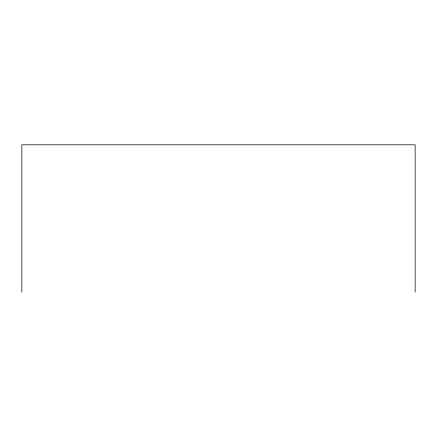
<?xml version="1.0" encoding="UTF-8"?>
<svg xmlns="http://www.w3.org/2000/svg" width="437" height="437" viewBox="0 0 437 437"><rect width="100%" height="100%" fill="white"/><g stroke="black" fill="none" stroke-linecap="round" stroke-linejoin="round"><path stroke-width="0.66" d="M415.15 292.195L415.15 144.805L21.85 144.805L21.85 292.195"/></g></svg>
